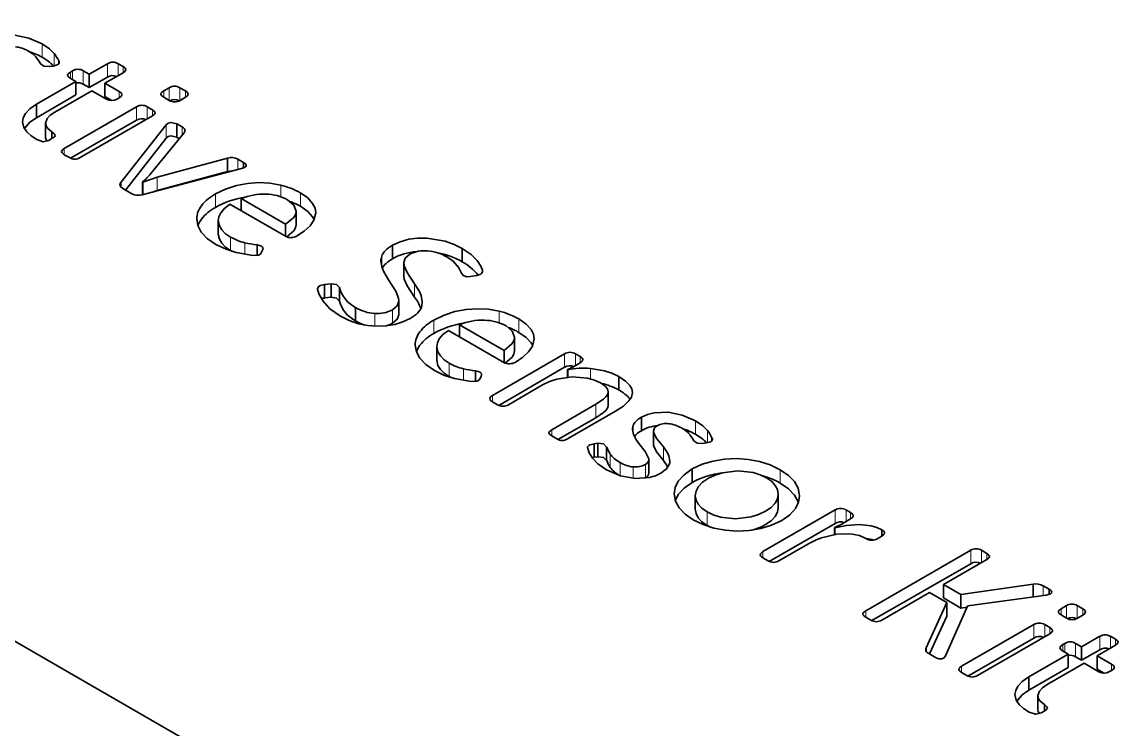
# Model space of a CAD drawing. Extents: x 413 to 941, y 150 to 687.
# Drawn here: x 755.18 to 775.18, y 642.52 to 655.44 of the extents above; entities that cross this region are included whole.
import ezdxf

# ---------------------------------------------------------------- set-up
doc = ezdxf.new("R2010")
doc.units = 0

msp = doc.modelspace()

# ---------------------------------------------------------------- linework, layer by layer
at = {"color": 7, "lineweight": 35}
msp.add_line((732.847, 656.946), (772.445, 634.084), dxfattribs=at)
at = {"color": 7, "lineweight": 13, "ltscale": 0.006123}
for p, q in [((755.548, 655.034), (755.548, 654.79)), ((756.74, 654.672), (756.74, 654.427)), ((756.299, 654.542), (756.299, 654.297)), ((757.269, 653.885), (757.269, 653.641)), ((757.811, 653.555), (757.811, 653.31)), ((757.646, 652.599), (757.646, 652.355)), ((760.26, 652.314), (760.26, 652.069)), ((758.988, 651.507), (758.988, 651.262)), ((762.146, 651.042), (762.146, 650.797)), ((762.345, 650.656), (762.345, 650.411)), ((762.056, 650.334), (762.056, 650.089)), ((761.939, 650.18), (761.939, 649.935)), ((764.247, 650.012), (764.247, 649.767)), ((762.975, 649.205), (762.975, 648.96)), ((765.651, 648.455), (765.651, 648.21)), ((766.704, 647.956), (766.704, 647.711)), ((765.914, 647.546), (765.914, 647.301)), ((766.097, 647.389), (766.097, 647.144)), ((767.68, 646.489), (767.68, 646.244)), ((770.018, 646.525), (770.018, 646.28)), ((772.491, 645.789), (772.491, 645.544)), ((773.643, 644.432), (773.643, 644.187)), ((774.406, 644.088), (774.406, 643.843)), ((774.846, 644.218), (774.846, 643.973))]:
    msp.add_line(p, q, dxfattribs=at)
at = {"color": 7, "lineweight": 13, "ltscale": 0.00565}
for p, q in [((755.768, 654.859), (755.768, 654.633)), ((767.688, 647.977), (767.688, 647.751))]:
    msp.add_line(p, q, dxfattribs=at)
at = {"color": 7, "lineweight": 35, "ltscale": 0.001816}
msp.add_line((755.752, 654.63), (755.68, 654.62), dxfattribs=at)
at = {"color": 7, "lineweight": 35, "ltscale": 0.001353}
for p, q in [((755.851, 654.725), (755.851, 654.671)), ((767.77, 647.844), (767.77, 647.789))]:
    msp.add_line(p, q, dxfattribs=at)
at = {"color": 7, "lineweight": 35, "ltscale": 0.009592}
for p, q in [((756.407, 654.48), (756.74, 654.672)), ((756.407, 654.235), (756.74, 654.427)), ((757.024, 654.508), (756.692, 654.316)), ((774.514, 644.026), (774.846, 644.218)), ((775.131, 644.054), (774.798, 643.862)), ((774.514, 643.781), (774.846, 643.973))]:
    msp.add_line(p, q, dxfattribs=at)
at = {"color": 7, "lineweight": 35, "ltscale": 0.002511}
msp.add_line((756.937, 654.672), (757.024, 654.622), dxfattribs=at)
at = {"color": 7, "lineweight": 13, "ltscale": 0.005359}
for p, q in [((756.937, 654.672), (756.937, 654.457)), ((775.044, 644.218), (775.044, 644.003))]:
    msp.add_line(p, q, dxfattribs=at)
at = {"color": 7, "lineweight": 35, "ltscale": 0.001126}
msp.add_line((756.063, 654.52), (756.102, 654.542), dxfattribs=at)
at = {"color": 7, "lineweight": 13, "ltscale": 0.002847}
for p, q in [((756.063, 654.52), (756.063, 654.406)), ((757.766, 654.176), (757.766, 654.062)), ((772.784, 645.733), (772.784, 645.619)), ((774.14, 644.722), (774.14, 644.608)), ((773.934, 644.378), (773.934, 644.265)), ((775.131, 644.168), (775.131, 644.054))]:
    msp.add_line(p, q, dxfattribs=at)
at = {"color": 7, "lineweight": 13, "ltscale": 0.003973}
for p, q in [((756.102, 654.542), (756.102, 654.383)), ((774.209, 644.088), (774.209, 643.929))]:
    msp.add_line(p, q, dxfattribs=at)
at = {"color": 7, "lineweight": 35, "ltscale": 0.003115}
for p, q in [((756.299, 654.542), (756.407, 654.48)), ((756.299, 654.297), (756.407, 654.235)), ((774.406, 644.088), (774.514, 644.026)), ((774.406, 643.843), (774.514, 643.781))]:
    msp.add_line(p, q, dxfattribs=at)
at = {"color": 7, "lineweight": 35, "ltscale": 0.006123}
for p, q in [((756.407, 654.48), (756.407, 654.235)), ((756.692, 654.316), (756.692, 654.071)), ((755.608, 653.589), (755.608, 653.344)), ((758.003, 653.576), (758.003, 653.331)), ((758.931, 652.947), (758.931, 652.702)), ((761.942, 651.357), (761.942, 651.112)), ((763.214, 651.3), (763.214, 651.055)), ((762.146, 651.044), (762.146, 650.8)), ((760.823, 650.652), (760.823, 650.407)), ((760.975, 650.584), (760.975, 650.339)), ((762.056, 650.337), (762.056, 650.092)), ((761.266, 650.22), (761.266, 649.975)), ((764.168, 649.673), (764.168, 649.428)), ((766.07, 648.96), (766.07, 648.715)), ((765.879, 648.683), (765.879, 648.438)), ((766.483, 648.217), (766.483, 647.972)), ((766.703, 647.972), (766.703, 647.727)), ((766.618, 647.442), (766.618, 647.197)), ((767.411, 647.273), (767.411, 647.028)), ((771.994, 645.163), (771.994, 644.918)), ((774.514, 644.026), (774.514, 643.781)), ((774.272, 643.893), (774.272, 643.648)), ((774.798, 643.862), (774.798, 643.617)), ((773.553, 643.478), (773.553, 643.233)), ((773.715, 643.135), (773.715, 642.89))]:
    msp.add_line(p, q, dxfattribs=at)
at = {"color": 7, "lineweight": 13, "ltscale": 0.002849}
for p, q in [((757.024, 654.622), (757.024, 654.508)), ((757.56, 653.832), (757.56, 653.718)), ((765.364, 649.326), (765.364, 649.212)), ((770.3, 646.476), (770.3, 646.362)), ((774.17, 644.066), (774.17, 643.952))]:
    msp.add_line(p, q, dxfattribs=at)
at = {"color": 7, "lineweight": 35, "ltscale": 0.020745}
for p, q in [((755.446, 653.932), (756.165, 654.347)), ((755.446, 653.687), (756.165, 654.102)), ((773.553, 643.478), (774.272, 643.893)), ((773.553, 643.233), (774.272, 643.648))]:
    msp.add_line(p, q, dxfattribs=at)
at = {"color": 7, "lineweight": 35, "ltscale": 0.003024}
for p, q in [((756.165, 654.347), (756.06, 654.407)), ((755.728, 653.427), (755.728, 653.306)), ((774.272, 643.893), (774.167, 643.953)), ((773.835, 642.973), (773.835, 642.852))]:
    msp.add_line(p, q, dxfattribs=at)
at = {"color": 7, "lineweight": 35, "ltscale": 0.006125}
for p, q in [((756.165, 654.347), (756.165, 654.102)), ((755.446, 653.932), (755.446, 653.687)), ((760.181, 651.974), (760.181, 651.729)), ((758.763, 651.806), (758.763, 651.561)), ((760.7, 650.64), (760.7, 650.395)), ((762.75, 649.504), (762.75, 649.259)), ((765.618, 647.735), (765.618, 647.49)), ((765.69, 647.742), (765.69, 647.497)), ((765.848, 647.674), (765.848, 647.429)), ((767.466, 646.784), (767.466, 646.539)), ((768.979, 646.815), (768.979, 646.57)), ((772.057, 644.833), (772.057, 644.588)), ((772.311, 644.98), (772.311, 644.735))]:
    msp.add_line(p, q, dxfattribs=at)
at = {"color": 7, "lineweight": 35, "ltscale": 0.007601}
msp.add_line((756.692, 654.316), (756.955, 654.164), dxfattribs=at)
at = {"color": 7, "lineweight": 35, "ltscale": 0.002855}
msp.add_line((757.766, 654.176), (757.865, 654.233), dxfattribs=at)
at = {"color": 7, "lineweight": 13, "ltscale": 0.005704}
for p, q in [((757.865, 654.233), (757.865, 654.005)), ((774.239, 644.779), (774.239, 644.551))]:
    msp.add_line(p, q, dxfattribs=at)
at = {"color": 7, "lineweight": 35, "ltscale": 0.00294}
for p, q in [((758.062, 654.233), (758.164, 654.174)), ((757.868, 654.003), (757.766, 654.062)), ((758.003, 653.576), (758.105, 653.517)), ((774.242, 644.55), (774.14, 644.608))]:
    msp.add_line(p, q, dxfattribs=at)
at = {"color": 7, "lineweight": 13, "ltscale": 0.005795}
msp.add_line((758.062, 654.233), (758.062, 654.001), dxfattribs=at)
at = {"color": 7, "lineweight": 35, "ltscale": 0.019445}
msp.add_line((756.455, 654.179), (755.782, 653.79), dxfattribs=at)
at = {"color": 7, "lineweight": 35, "ltscale": 0.007694}
msp.add_line((756.722, 654.025), (756.455, 654.179), dxfattribs=at)
at = {"color": 7, "lineweight": 35, "ltscale": 0.003628}
msp.add_line((756.692, 654.071), (756.817, 653.998), dxfattribs=at)
at = {"color": 7, "lineweight": 35, "ltscale": 0.001125}
for p, q in [((756.955, 654.05), (756.916, 654.027)), ((774.17, 644.066), (774.209, 644.088)), ((775.062, 643.596), (775.023, 643.573))]:
    msp.add_line(p, q, dxfattribs=at)
at = {"color": 7, "lineweight": 13, "ltscale": 0.002855}
for p, q in [((756.955, 654.164), (756.955, 654.049)), ((755.952, 653.125), (755.952, 653.011)), ((763.765, 648.614), (763.765, 648.5)), ((764.846, 647.99), (764.846, 647.876)), ((770.575, 644.683), (770.575, 644.568)), ((774.538, 644.721), (774.538, 644.606)), ((772.326, 643.672), (772.326, 643.557)), ((775.062, 643.71), (775.062, 643.595))]:
    msp.add_line(p, q, dxfattribs=at)
at = {"color": 7, "lineweight": 35, "ltscale": 0.002856}
for p, q in [((758.164, 654.06), (758.065, 654.003)), ((774.14, 644.722), (774.239, 644.779)), ((774.538, 644.607), (774.439, 644.549))]:
    msp.add_line(p, q, dxfattribs=at)
at = {"color": 7, "lineweight": 13, "ltscale": 0.002856}
for p, q in [((758.164, 654.174), (758.164, 654.06)), ((768.701, 645.765), (768.701, 645.65))]:
    msp.add_line(p, q, dxfattribs=at)
at = {"color": 7, "lineweight": 35, "ltscale": 0.038017}
for p, q in [((755.952, 653.125), (757.269, 653.885)), ((768.701, 645.765), (770.018, 646.525))]:
    msp.add_line(p, q, dxfattribs=at)
at = {"color": 7, "lineweight": 35, "ltscale": 0.002678}
for p, q in [((757.467, 653.885), (757.56, 653.832)), ((772.419, 643.504), (772.326, 643.557))]:
    msp.add_line(p, q, dxfattribs=at)
at = {"color": 7, "lineweight": 13, "ltscale": 0.005527}
for p, q in [((757.467, 653.885), (757.467, 653.664)), ((773.841, 644.432), (773.841, 644.211))]:
    msp.add_line(p, q, dxfattribs=at)
at = {"color": 7, "lineweight": 35, "ltscale": 0.034714}
for p, q in [((756.067, 652.946), (757.269, 653.641)), ((763.879, 648.435), (765.082, 649.13)), ((772.44, 643.493), (773.643, 644.187))]:
    msp.add_line(p, q, dxfattribs=at)
at = {"color": 7, "lineweight": 35, "ltscale": 0.038016}
for p, q in [((757.56, 653.718), (756.243, 652.957)), ((763.765, 648.614), (765.082, 649.375)), ((772.326, 643.672), (773.643, 644.432))]:
    msp.add_line(p, q, dxfattribs=at)
at = {"color": 7, "lineweight": 35, "ltscale": 0.033421}
msp.add_line((756.985, 652.504), (757.811, 653.555), dxfattribs=at)
at = {"color": 7, "lineweight": 13, "ltscale": 0.003679}
msp.add_line((758.105, 653.517), (758.105, 653.37), dxfattribs=at)
at = {"color": 7, "lineweight": 35, "ltscale": 0.001814}
for p, q in [((755.734, 653.31), (755.671, 653.273)), ((767.671, 647.748), (767.599, 647.738))]:
    msp.add_line(p, q, dxfattribs=at)
at = {"color": 7, "lineweight": 35, "ltscale": 0.030026}
msp.add_line((757.069, 652.366), (757.811, 653.31), dxfattribs=at)
at = {"color": 7, "lineweight": 35, "ltscale": 0.023873}
msp.add_line((758.134, 653.407), (757.533, 652.665), dxfattribs=at)
at = {"color": 7, "lineweight": 35, "ltscale": 0.001381}
msp.add_line((758.003, 653.331), (758.051, 653.303), dxfattribs=at)
at = {"color": 7, "lineweight": 35, "ltscale": 0.00268}
for p, q in [((756.045, 652.957), (755.952, 653.011)), ((763.858, 648.447), (763.765, 648.5)), ((764.938, 647.823), (764.846, 647.876)), ((768.794, 645.597), (768.701, 645.65)), ((773.841, 644.432), (773.934, 644.378))]:
    msp.add_line(p, q, dxfattribs=at)
at = {"color": 7, "lineweight": 35, "ltscale": 0.033262}
for p, q in [((757.646, 652.599), (758.931, 652.947)), ((757.646, 652.355), (758.931, 652.702))]:
    msp.add_line(p, q, dxfattribs=at)
at = {"color": 7, "lineweight": 35, "ltscale": 0.002932}
msp.add_line((759.122, 652.93), (759.224, 652.871), dxfattribs=at)
at = {"color": 7, "lineweight": 13, "ltscale": 0.004669}
msp.add_line((759.122, 652.93), (759.122, 652.743), dxfattribs=at)
at = {"color": 7, "lineweight": 35, "ltscale": 0.002495}
msp.add_line((759.224, 652.871), (759.224, 652.771), dxfattribs=at)
at = {"color": 7, "lineweight": 35, "ltscale": 0.046918}
msp.add_line((759.188, 652.76), (757.374, 652.28), dxfattribs=at)
at = {"color": 7, "lineweight": 35, "ltscale": 0.002109}
msp.add_line((756.985, 652.504), (756.985, 652.42), dxfattribs=at)
at = {"color": 7, "lineweight": 35, "ltscale": 0.000175635}
msp.add_line((757.38, 652.515), (757.386, 652.511), dxfattribs=at)
at = {"color": 7, "lineweight": 35, "ltscale": 0.00584}
msp.add_line((757.38, 652.515), (757.38, 652.281), dxfattribs=at)
at = {"color": 7, "lineweight": 35, "ltscale": 0.006872}
msp.add_line((757.386, 652.511), (757.646, 652.599), dxfattribs=at)
at = {"color": 7, "lineweight": 35, "ltscale": 0.005713}
msp.add_line((757.386, 652.511), (757.386, 652.283), dxfattribs=at)
at = {"color": 7, "lineweight": 13, "ltscale": 0.005299}
for p, q in [((759.902, 652.455), (759.902, 652.243)), ((763.889, 650.153), (763.889, 649.941))]:
    msp.add_line(p, q, dxfattribs=at)
at = {"color": 7, "lineweight": 35, "ltscale": 0.004838}
msp.add_line((757.186, 652.299), (757.018, 652.396), dxfattribs=at)
at = {"color": 7, "lineweight": 35, "ltscale": 0.002181}
msp.add_line((757.563, 652.329), (757.646, 652.355), dxfattribs=at)
at = {"color": 7, "lineweight": 13, "ltscale": 0.006125}
for p, q in [((758.709, 652.294), (758.709, 652.049)), ((762.696, 649.992), (762.696, 649.747)), ((765.082, 649.375), (765.082, 649.13)), ((767.468, 648.153), (767.468, 647.908)), ((766.883, 647.675), (766.883, 647.43)), ((766.555, 647.356), (766.555, 647.111)), ((769.015, 647.26), (769.015, 647.015))]:
    msp.add_line(p, q, dxfattribs=at)
at = {"color": 7, "lineweight": 35, "ltscale": 0.029212}
msp.add_line((759.988, 651.521), (758.976, 652.105), dxfattribs=at)
at = {"color": 7, "lineweight": 35, "ltscale": 0.005527}
for p, q in [((759.179, 652.209), (759.179, 651.988)), ((759.99, 651.74), (759.99, 651.519)), ((763.166, 649.907), (763.166, 649.686)), ((763.977, 649.439), (763.977, 649.218))]:
    msp.add_line(p, q, dxfattribs=at)
at = {"color": 7, "lineweight": 35, "ltscale": 0.023417}
for p, q in [((759.179, 652.209), (759.99, 651.74)), ((763.166, 649.907), (763.977, 649.439))]:
    msp.add_line(p, q, dxfattribs=at)
at = {"color": 7, "lineweight": 35, "ltscale": 0.000137363}
msp.add_line((760.181, 651.974), (760.181, 651.98), dxfattribs=at)
at = {"color": 7, "lineweight": 35, "ltscale": 0.000969864}
msp.add_line((758.988, 651.262), (759.022, 651.244), dxfattribs=at)
at = {"color": 7, "lineweight": 13, "ltscale": 0.005363}
for p, q in [((759.247, 651.404), (759.247, 651.19)), ((763.234, 649.103), (763.234, 648.888))]:
    msp.add_line(p, q, dxfattribs=at)
at = {"color": 7, "lineweight": 35, "ltscale": 0.004927}
for p, q in [((759.47, 651.367), (759.47, 651.17)), ((763.457, 649.065), (763.457, 648.868))]:
    msp.add_line(p, q, dxfattribs=at)
at = {"color": 7, "lineweight": 35, "ltscale": 0.001127}
msp.add_line((759.571, 651.27), (759.553, 651.229), dxfattribs=at)
at = {"color": 7, "lineweight": 13, "ltscale": 0.004721}
msp.add_line((761.744, 651.156), (761.744, 650.968), dxfattribs=at)
at = {"color": 7, "lineweight": 35, "ltscale": 0.000492937}
msp.add_line((763.582, 650.901), (763.585, 650.881), dxfattribs=at)
at = {"color": 7, "lineweight": 35, "ltscale": 0.000924683}
msp.add_line((763.582, 650.901), (763.582, 650.864), dxfattribs=at)
at = {"color": 7, "lineweight": 35, "ltscale": 0.003079}
for p, q in [((760.7, 650.64), (760.823, 650.652)), ((760.7, 650.395), (760.823, 650.407))]:
    msp.add_line(p, q, dxfattribs=at)
at = {"color": 7, "lineweight": 35, "ltscale": 0.002956}
msp.add_line((763.478, 650.806), (763.361, 650.787), dxfattribs=at)
at = {"color": 7, "lineweight": 35, "ltscale": 0.000152657}
msp.add_line((760.574, 650.553), (760.574, 650.559), dxfattribs=at)
at = {"color": 7, "lineweight": 13, "ltscale": 0.005797}
msp.add_line((761.619, 650.111), (761.619, 649.879), dxfattribs=at)
at = {"color": 7, "lineweight": 35, "ltscale": 0.029211}
msp.add_line((763.974, 649.219), (762.963, 649.803), dxfattribs=at)
at = {"color": 7, "lineweight": 35, "ltscale": 0.000137338}
msp.add_line((764.168, 649.673), (764.168, 649.678), dxfattribs=at)
at = {"color": 7, "lineweight": 35, "ltscale": 0.002419}
for p, q in [((765.28, 649.375), (765.364, 649.326)), ((770.216, 646.525), (770.3, 646.476)), ((770.868, 646.048), (770.784, 645.999))]:
    msp.add_line(p, q, dxfattribs=at)
at = {"color": 7, "lineweight": 13, "ltscale": 0.005267}
for p, q in [((765.28, 649.375), (765.28, 649.164)), ((770.216, 646.525), (770.216, 646.314))]:
    msp.add_line(p, q, dxfattribs=at)
at = {"color": 7, "lineweight": 35, "ltscale": 0.000829677}
msp.add_line((765.163, 649.103), (765.133, 649.09), dxfattribs=at)
at = {"color": 7, "lineweight": 35, "ltscale": 0.000175078}
for p, q in [((765.133, 649.09), (765.139, 649.086)), ((772.44, 644.774), (772.434, 644.771))]:
    msp.add_line(p, q, dxfattribs=at)
at = {"color": 7, "lineweight": 35, "ltscale": 0.003502}
msp.add_line((765.133, 649.09), (765.133, 648.95), dxfattribs=at)
at = {"color": 7, "lineweight": 35, "ltscale": 0.003398}
msp.add_line((765.139, 649.086), (765.139, 648.95), dxfattribs=at)
at = {"color": 7, "lineweight": 35, "ltscale": 0.003888}
msp.add_line((765.363, 649.212), (765.229, 649.135), dxfattribs=at)
at = {"color": 7, "lineweight": 13, "ltscale": 0.004791}
msp.add_line((765.552, 649.11), (765.552, 648.919), dxfattribs=at)
at = {"color": 7, "lineweight": 35, "ltscale": 0.000971199}
msp.add_line((762.975, 648.96), (763.009, 648.942), dxfattribs=at)
at = {"color": 7, "lineweight": 35, "ltscale": 0.001128}
msp.add_line((763.558, 648.969), (763.54, 648.927), dxfattribs=at)
at = {"color": 7, "lineweight": 35, "ltscale": 0.018059}
msp.add_line((764.681, 648.808), (764.055, 648.447), dxfattribs=at)
at = {"color": 7, "lineweight": 35, "ltscale": 0.023242}
msp.add_line((764.846, 647.99), (765.651, 648.455), dxfattribs=at)
at = {"color": 7, "lineweight": 35, "ltscale": 0.02514}
msp.add_line((766.007, 648.326), (765.136, 647.823), dxfattribs=at)
at = {"color": 7, "lineweight": 35, "ltscale": 0.01994}
msp.add_line((764.96, 647.812), (765.651, 648.21), dxfattribs=at)
at = {"color": 7, "lineweight": 13, "ltscale": 0.003337}
msp.add_line((766.332, 648.062), (766.332, 647.929), dxfattribs=at)
at = {"color": 7, "lineweight": 35, "ltscale": 0.000392198}
for p, q in [((766.703, 647.972), (766.704, 647.956)), ((766.703, 647.727), (766.704, 647.711))]:
    msp.add_line(p, q, dxfattribs=at)
at = {"color": 7, "lineweight": 35, "ltscale": 0.001806}
for p, q in [((765.618, 647.735), (765.69, 647.742)), ((765.618, 647.49), (765.69, 647.497))]:
    msp.add_line(p, q, dxfattribs=at)
at = {"color": 7, "lineweight": 35, "ltscale": 0.000909502}
msp.add_line((765.582, 647.483), (765.618, 647.49), dxfattribs=at)
at = {"color": 7, "lineweight": 35, "ltscale": 0.000439125}
msp.add_line((766.618, 647.442), (766.616, 647.459), dxfattribs=at)
at = {"color": 7, "lineweight": 13, "ltscale": 0.005234}
msp.add_line((766.335, 647.312), (766.335, 647.103), dxfattribs=at)
at = {"color": 7, "lineweight": 35, "ltscale": 0.000267068}
msp.add_line((766.545, 647.106), (766.555, 647.111), dxfattribs=at)
at = {"color": 7, "lineweight": 35, "ltscale": 0.001742}
msp.add_line((767.68, 646.244), (767.742, 646.212), dxfattribs=at)
at = {"color": 7, "lineweight": 35, "ltscale": 0.034716}
msp.add_line((768.816, 645.586), (770.018, 646.28), dxfattribs=at)
at = {"color": 7, "lineweight": 35, "ltscale": 0.005007}
msp.add_line((770.299, 646.362), (770.126, 646.262), dxfattribs=at)
at = {"color": 7, "lineweight": 35, "ltscale": 0.000176396}
msp.add_line((770.003, 646.202), (770.009, 646.198), dxfattribs=at)
at = {"color": 7, "lineweight": 35, "ltscale": 0.003178}
msp.add_line((770.003, 646.202), (770.003, 646.075), dxfattribs=at)
at = {"color": 7, "lineweight": 35, "ltscale": 0.003064}
msp.add_line((770.009, 646.198), (770.009, 646.076), dxfattribs=at)
at = {"color": 7, "lineweight": 35, "ltscale": 0.002766}
msp.add_line((770.871, 646.16), (770.871, 646.049), dxfattribs=at)
at = {"color": 7, "lineweight": 35, "ltscale": 0.015204}
msp.add_line((769.518, 645.901), (768.992, 645.597), dxfattribs=at)
at = {"color": 7, "lineweight": 35, "ltscale": 0.055302}
msp.add_line((770.575, 644.683), (772.491, 645.789), dxfattribs=at)
at = {"color": 7, "lineweight": 35, "ltscale": 0.002771}
msp.add_line((772.688, 645.789), (772.784, 645.733), dxfattribs=at)
at = {"color": 7, "lineweight": 13, "ltscale": 0.005618}
msp.add_line((772.688, 645.789), (772.688, 645.564), dxfattribs=at)
at = {"color": 7, "lineweight": 35, "ltscale": 0.052011}
msp.add_line((770.689, 644.504), (772.491, 645.544), dxfattribs=at)
at = {"color": 7, "lineweight": 35, "ltscale": 0.022814}
msp.add_line((772.784, 645.619), (771.994, 645.163), dxfattribs=at)
at = {"color": 7, "lineweight": 35, "ltscale": 0.009163}
msp.add_line((771.994, 645.163), (772.311, 644.98), dxfattribs=at)
at = {"color": 7, "lineweight": 35, "ltscale": 0.033265}
msp.add_line((772.311, 644.98), (773.628, 645.17), dxfattribs=at)
at = {"color": 7, "lineweight": 35, "ltscale": 0.005876}
msp.add_line((773.628, 645.17), (773.628, 644.935), dxfattribs=at)
at = {"color": 7, "lineweight": 35, "ltscale": 0.0032}
msp.add_line((773.811, 645.141), (773.921, 645.077), dxfattribs=at)
at = {"color": 7, "lineweight": 13, "ltscale": 0.004526}
msp.add_line((773.811, 645.141), (773.811, 644.96), dxfattribs=at)
at = {"color": 7, "lineweight": 35, "ltscale": 0.002432}
msp.add_line((773.921, 645.077), (773.921, 644.979), dxfattribs=at)
at = {"color": 7, "lineweight": 35, "ltscale": 0.025141}
msp.add_line((771.739, 645.016), (770.868, 644.513), dxfattribs=at)
at = {"color": 7, "lineweight": 35, "ltscale": 0.022621}
msp.add_line((771.68, 644.01), (772.057, 644.833), dxfattribs=at)
at = {"color": 7, "lineweight": 35, "ltscale": 0.009162}
msp.add_line((772.057, 644.833), (771.739, 645.016), dxfattribs=at)
at = {"color": 7, "lineweight": 35, "ltscale": 0.009164}
msp.add_line((771.994, 644.918), (772.311, 644.735), dxfattribs=at)
at = {"color": 7, "lineweight": 35, "ltscale": 0.0361}
msp.add_line((773.871, 644.968), (772.44, 644.774), dxfattribs=at)
at = {"color": 7, "lineweight": 35, "ltscale": 0.02484}
msp.add_line((772.434, 644.771), (772.032, 643.862), dxfattribs=at)
at = {"color": 7, "lineweight": 35, "ltscale": 0.00288}
msp.add_line((772.311, 644.735), (772.425, 644.751), dxfattribs=at)
at = {"color": 7, "lineweight": 35, "ltscale": 0.002939}
msp.add_line((774.436, 644.779), (774.538, 644.721), dxfattribs=at)
at = {"color": 7, "lineweight": 13, "ltscale": 0.005794}
msp.add_line((774.436, 644.779), (774.436, 644.548), dxfattribs=at)
at = {"color": 7, "lineweight": 35, "ltscale": 0.00277}
msp.add_line((770.671, 644.513), (770.575, 644.569), dxfattribs=at)
at = {"color": 7, "lineweight": 35, "ltscale": 0.019024}
msp.add_line((771.739, 643.896), (772.057, 644.588), dxfattribs=at)
at = {"color": 7, "lineweight": 35, "ltscale": 0.038018}
msp.add_line((773.933, 644.264), (772.616, 643.504), dxfattribs=at)
at = {"color": 7, "lineweight": 35, "ltscale": 0.00251}
msp.add_line((775.044, 644.218), (775.131, 644.168), dxfattribs=at)
at = {"color": 7, "lineweight": 35, "ltscale": 0.001601}
msp.add_line((771.68, 644.01), (771.68, 643.946), dxfattribs=at)
at = {"color": 7, "lineweight": 35, "ltscale": 0.003545}
msp.add_line((771.85, 643.832), (771.727, 643.903), dxfattribs=at)
at = {"color": 7, "lineweight": 35, "ltscale": 0.007603}
msp.add_line((774.798, 643.862), (775.062, 643.71), dxfattribs=at)
at = {"color": 7, "lineweight": 35, "ltscale": 0.019444}
msp.add_line((774.562, 643.725), (773.888, 643.336), dxfattribs=at)
at = {"color": 7, "lineweight": 35, "ltscale": 0.007693}
msp.add_line((774.829, 643.571), (774.562, 643.725), dxfattribs=at)
at = {"color": 7, "lineweight": 35, "ltscale": 0.003629}
msp.add_line((774.798, 643.617), (774.924, 643.544), dxfattribs=at)
at = {"color": 7, "lineweight": 35, "ltscale": 0.001815}
msp.add_line((773.841, 642.856), (773.778, 642.82), dxfattribs=at)
at = {"color": 7, "lineweight": 35}
for points in [[(754.563, 655.099), (754.676, 655.151), (754.797, 655.183), (755.051, 655.194), (755.308, 655.14), (755.548, 655.034)], [(755.548, 655.034), (755.683, 654.945), (755.768, 654.859)], [(755.68, 654.62), (755.581, 654.625), (755.515, 654.677)], [(755.86, 654.696), (755.856, 654.679), (755.845, 654.665), (755.823, 654.65), (755.752, 654.63)], [(756.013, 654.462), (756.019, 654.481), (756.028, 654.494), (756.063, 654.52)], [(756.06, 654.407), (756.028, 654.432), (756.018, 654.444), (756.013, 654.462)], [(757.024, 654.622), (757.058, 654.596), (757.068, 654.584), (757.073, 654.565)], [(757.073, 654.565), (757.068, 654.546), (757.058, 654.533), (757.024, 654.508)], [(756.955, 654.164), (756.989, 654.138), (756.999, 654.126), (757.004, 654.107)], [(757.004, 654.107), (756.999, 654.088), (756.989, 654.075), (756.955, 654.05)], [(757.717, 654.119), (757.722, 654.138), (757.732, 654.15), (757.766, 654.176)], [(757.766, 654.062), (757.732, 654.087), (757.722, 654.1), (757.717, 654.119)], [(758.164, 654.174), (758.198, 654.149), (758.208, 654.136), (758.214, 654.117)], [(758.214, 654.117), (758.208, 654.098), (758.198, 654.085), (758.164, 654.06)], [(755.192, 653.611), (755.205, 653.686), (755.245, 653.762), (755.324, 653.848), (755.446, 653.932)], [(757.56, 653.832), (757.594, 653.807), (757.604, 653.794), (757.609, 653.775)], [(755.227, 653.489), (755.324, 653.603), (755.446, 653.687)], [(755.782, 653.79), (755.692, 653.73), (755.638, 653.673), (755.608, 653.589)], [(757.609, 653.775), (757.604, 653.756), (757.594, 653.743), (757.56, 653.718)], [(755.452, 653.286), (755.35, 653.354), (755.27, 653.429), (755.217, 653.508), (755.192, 653.611)], [(755.608, 653.589), (755.625, 653.528), (755.653, 653.49), (755.728, 653.427)], [(755.728, 653.427), (755.776, 653.383), (755.783, 653.363)], [(757.811, 653.555), (757.849, 653.587), (757.897, 653.601), (758.003, 653.576)], [(755.671, 653.273), (755.567, 653.248), (755.452, 653.286)], [(755.783, 653.363), (755.778, 653.346), (755.768, 653.334), (755.734, 653.31)], [(757.811, 653.31), (757.849, 653.342), (757.897, 653.356), (758.003, 653.331)], [(755.903, 653.068), (755.908, 653.087), (755.918, 653.1), (755.952, 653.125)], [(755.952, 653.011), (755.918, 653.036), (755.908, 653.049), (755.903, 653.068)], [(759.224, 652.871), (759.256, 652.847), (759.265, 652.835), (759.27, 652.817)], [(759.27, 652.817), (759.269, 652.809), (759.256, 652.79), (759.24, 652.778), (759.188, 652.76)], [(757.018, 652.396), (756.982, 652.423), (756.971, 652.438), (756.966, 652.461)], [(758.709, 652.294), (758.896, 652.384), (759.094, 652.448), (759.298, 652.487), (759.503, 652.501), (759.704, 652.49), (759.902, 652.455)], [(760.26, 652.314), (760.394, 652.221), (760.484, 652.122), (760.528, 652.037), (760.542, 651.951)], [(758.976, 652.105), (758.875, 652.029), (758.808, 651.95), (758.774, 651.878), (758.763, 651.806)], [(760.181, 651.98), (760.14, 652.092), (760.026, 652.186)], [(760.26, 652.069), (760.394, 651.976), (760.484, 651.877), (760.514, 651.827)], [(758.718, 651.372), (758.562, 651.48), (758.453, 651.596), (758.389, 651.716), (758.368, 651.838)], [(759.99, 651.74), (760.133, 651.857), (760.169, 651.916), (760.181, 651.974)], [(760.542, 651.951), (760.508, 651.815), (760.438, 651.714), (760.332, 651.615), (760.191, 651.521)], [(758.763, 651.806), (758.782, 651.711), (758.827, 651.638), (758.897, 651.569), (758.988, 651.507)], [(760.012, 651.509), (760.139, 651.619), (760.17, 651.674), (760.181, 651.729)], [(758.763, 651.561), (758.782, 651.466), (758.827, 651.393), (758.897, 651.324), (758.988, 651.262)], [(761.942, 651.357), (762.083, 651.423), (762.237, 651.467), (762.399, 651.488), (762.566, 651.489), (762.903, 651.431), (763.065, 651.374), (763.214, 651.3)], [(759.392, 651.17), (759.088, 651.225), (758.904, 651.284), (758.718, 651.372)], [(759.553, 651.229), (759.532, 651.198), (759.497, 651.177), (759.392, 651.17)], [(763.214, 651.3), (763.374, 651.188), (763.487, 651.077), (763.554, 650.978), (763.582, 650.901)], [(761.869, 650.727), (761.782, 650.871), (761.752, 650.943), (761.73, 651.066)], [(762.256, 651.193), (762.172, 651.122), (762.146, 651.042)], [(762.146, 651.042), (762.154, 650.984), (762.207, 650.86), (762.345, 650.656)], [(763.121, 650.985), (763.047, 651.066), (762.933, 651.144)], [(763.361, 650.787), (763.296, 650.782), (763.228, 650.808), (763.199, 650.849)], [(763.585, 650.881), (763.573, 650.848), (763.552, 650.831), (763.478, 650.806)], [(760.574, 650.559), (760.583, 650.595), (760.62, 650.623), (760.7, 650.64)], [(760.823, 650.652), (760.922, 650.639), (760.975, 650.584)], [(762.056, 650.334), (762.05, 650.393), (762, 650.52), (761.869, 650.727)], [(762.146, 650.797), (762.154, 650.74), (762.207, 650.615), (762.345, 650.411)], [(762.345, 650.656), (762.433, 650.513), (762.463, 650.441), (762.483, 650.323)], [(760.99, 650.061), (760.799, 650.197), (760.674, 650.335), (760.604, 650.458), (760.574, 650.553)], [(760.823, 650.407), (760.922, 650.394), (760.975, 650.339)], [(761.939, 650.18), (762.027, 650.252), (762.056, 650.334)], [(762.262, 650.021), (762.129, 649.957), (761.982, 649.911), (761.825, 649.885), (761.661, 649.878), (761.492, 649.891), (761.321, 649.925), (761.152, 649.981), (760.99, 650.061)], [(761.939, 649.935), (762.027, 650.007), (762.056, 650.089)], [(762.696, 649.992), (762.883, 650.082), (763.081, 650.146), (763.285, 650.185), (763.49, 650.199), (763.691, 650.189), (763.889, 650.153)], [(764.168, 649.678), (764.127, 649.79), (764.013, 649.885)], [(764.247, 650.012), (764.381, 649.919), (764.471, 649.82), (764.515, 649.735), (764.529, 649.649)], [(762.963, 649.803), (762.862, 649.727), (762.795, 649.648), (762.761, 649.576), (762.75, 649.504)], [(763.977, 649.439), (764.12, 649.555), (764.156, 649.614), (764.168, 649.673)], [(764.529, 649.649), (764.495, 649.513), (764.425, 649.412), (764.319, 649.313), (764.178, 649.219)], [(764.247, 649.767), (764.381, 649.674), (764.471, 649.576), (764.5, 649.526)], [(762.705, 649.071), (762.549, 649.178), (762.44, 649.294), (762.376, 649.415), (762.355, 649.536)], [(762.75, 649.504), (762.769, 649.409), (762.814, 649.336), (762.884, 649.267), (762.975, 649.205)], [(763.999, 649.207), (764.125, 649.317), (764.157, 649.372), (764.168, 649.428)], [(762.75, 649.259), (762.769, 649.165), (762.814, 649.091), (762.884, 649.023), (762.975, 648.96)], [(765.413, 649.269), (765.407, 649.25), (765.398, 649.238), (765.363, 649.212)], [(765.364, 649.326), (765.398, 649.301), (765.407, 649.288), (765.413, 649.269)], [(763.379, 648.868), (763.075, 648.923), (762.891, 648.982), (762.705, 649.071)], [(765.552, 649.11), (765.811, 649.066), (765.942, 649.023), (766.07, 648.96)], [(763.54, 648.927), (763.519, 648.896), (763.484, 648.875), (763.379, 648.868)], [(765.747, 648.839), (765.629, 648.894), (765.499, 648.931), (765.221, 648.956), (764.938, 648.913), (764.804, 648.868), (764.681, 648.808)], [(765.879, 648.683), (765.863, 648.737), (765.821, 648.788), (765.747, 648.839)], [(766.07, 648.96), (766.191, 648.878), (766.272, 648.797), (766.308, 648.734), (766.32, 648.67)], [(765.651, 648.455), (765.79, 648.548), (765.839, 648.594), (765.869, 648.64), (765.879, 648.683)], [(766.32, 648.67), (766.299, 648.584), (766.255, 648.518), (766.154, 648.423), (766.007, 648.326)], [(763.716, 648.557), (763.721, 648.576), (763.731, 648.589), (763.765, 648.614)], [(763.765, 648.5), (763.731, 648.526), (763.721, 648.538), (763.716, 648.557)], [(765.651, 648.21), (765.79, 648.303), (765.839, 648.349), (765.869, 648.395), (765.879, 648.438)], [(766.483, 648.217), (766.595, 648.269), (766.716, 648.301), (766.971, 648.312), (767.228, 648.258), (767.468, 648.153)], [(766.767, 648.06), (766.723, 648.024), (766.703, 647.972)], [(767.468, 648.153), (767.602, 648.063), (767.688, 647.977)], [(764.796, 647.933), (764.802, 647.952), (764.811, 647.965), (764.846, 647.99)], [(764.846, 647.876), (764.811, 647.902), (764.802, 647.914), (764.796, 647.933)], [(766.438, 647.74), (766.38, 647.819), (766.341, 647.9), (766.322, 647.997)], [(766.704, 647.956), (766.717, 647.914), (766.767, 647.825), (766.883, 647.675)], [(765.499, 647.665), (765.502, 647.68), (765.522, 647.704), (765.547, 647.717), (765.618, 647.735)], [(765.848, 647.256), (765.69, 647.367), (765.589, 647.473), (765.531, 647.569), (765.504, 647.645)], [(765.69, 647.742), (765.793, 647.73), (765.848, 647.674)], [(766.616, 647.459), (766.553, 647.59), (766.438, 647.74)], [(766.704, 647.711), (766.717, 647.669), (766.767, 647.58), (766.883, 647.43)], [(766.883, 647.675), (766.956, 647.569), (766.981, 647.516), (767.001, 647.418)], [(767.599, 647.738), (767.5, 647.743), (767.435, 647.795)], [(767.779, 647.815), (767.775, 647.798), (767.764, 647.783), (767.742, 647.768), (767.671, 647.748)], [(765.69, 647.497), (765.793, 647.485), (765.848, 647.429)], [(767.411, 647.273), (767.591, 647.359), (767.791, 647.418), (768.001, 647.453), (768.216, 647.463), (768.43, 647.449), (768.638, 647.41), (768.835, 647.346), (769.015, 647.26)], [(766.839, 647.199), (766.737, 647.151), (766.622, 647.119), (766.369, 647.1), (766.104, 647.146), (765.848, 647.256)], [(766.992, 647.354), (766.942, 647.275), (766.839, 647.199)], [(767.078, 646.817), (767.098, 646.936), (767.156, 647.052), (767.26, 647.168), (767.411, 647.273)], [(768.764, 647.114), (768.649, 647.169), (768.521, 647.208), (768.244, 647.238), (767.962, 647.204), (767.827, 647.163), (767.704, 647.104)], [(769.015, 647.26), (769.166, 647.156), (769.276, 647.042), (769.344, 646.921), (769.37, 646.784)], [(767.099, 646.694), (767.156, 646.807), (767.26, 646.923), (767.411, 647.028)], [(767.704, 647.104), (767.6, 647.031), (767.526, 646.953), (767.482, 646.871), (767.466, 646.784)], [(768.979, 646.815), (768.966, 646.896), (768.925, 646.974), (768.858, 647.048), (768.764, 647.114)], [(769.015, 647.015), (769.166, 646.911), (769.276, 646.797), (769.35, 646.661)], [(767.429, 646.343), (767.279, 646.448), (767.17, 646.562), (767.103, 646.683), (767.078, 646.817)], [(767.466, 646.784), (767.479, 646.705), (767.519, 646.629), (767.586, 646.555), (767.68, 646.489)], [(768.745, 646.502), (768.848, 646.573), (768.921, 646.65), (768.964, 646.731), (768.979, 646.815)], [(769.37, 646.784), (769.351, 646.666), (769.294, 646.551), (769.19, 646.436), (769.042, 646.331)], [(767.466, 646.539), (767.479, 646.46), (767.519, 646.384), (767.586, 646.31), (767.68, 646.244)], [(767.68, 646.489), (767.795, 646.434), (767.923, 646.395), (768.201, 646.364), (768.485, 646.399), (768.621, 646.442), (768.745, 646.502)], [(768.745, 646.257), (768.848, 646.328), (768.921, 646.405), (768.964, 646.486), (768.979, 646.57)], [(770.3, 646.476), (770.334, 646.451), (770.344, 646.438), (770.349, 646.419)], [(769.042, 646.331), (768.859, 646.245), (768.659, 646.184), (768.448, 646.15), (768.232, 646.14), (768.017, 646.155), (767.807, 646.194), (767.609, 646.257), (767.429, 646.343)], [(770.126, 646.262), (770.039, 646.219), (770.003, 646.202)], [(770.009, 646.198), (770.223, 646.244), (770.454, 646.258), (770.677, 646.233), (770.779, 646.203), (770.871, 646.16)], [(770.349, 646.419), (770.344, 646.4), (770.334, 646.388), (770.299, 646.362)], [(770.578, 646.005), (770.46, 646.056), (770.329, 646.084), (770.191, 646.092), (770.049, 646.081), (769.768, 646.014)], [(770.919, 646.105), (770.913, 646.086), (770.903, 646.073), (770.868, 646.048)], [(770.871, 646.16), (770.904, 646.136), (770.913, 646.124), (770.919, 646.105)], [(768.652, 645.707), (768.657, 645.726), (768.667, 645.739), (768.701, 645.765)], [(768.701, 645.65), (768.667, 645.676), (768.657, 645.688), (768.652, 645.707)], [(772.784, 645.733), (772.818, 645.708), (772.828, 645.695), (772.833, 645.676)], [(772.833, 645.676), (772.828, 645.657), (772.818, 645.645), (772.784, 645.619)], [(773.921, 645.077), (773.955, 645.052), (773.964, 645.04), (773.969, 645.023)], [(773.969, 645.023), (773.966, 645.011), (773.949, 644.993), (773.871, 644.968)], [(770.525, 644.626), (770.531, 644.645), (770.541, 644.657), (770.575, 644.683)], [(770.575, 644.569), (770.541, 644.594), (770.531, 644.607), (770.525, 644.626)], [(774.091, 644.665), (774.096, 644.684), (774.106, 644.697), (774.14, 644.722)], [(774.14, 644.608), (774.106, 644.634), (774.096, 644.646), (774.091, 644.665)], [(774.538, 644.721), (774.572, 644.695), (774.582, 644.683), (774.588, 644.664)], [(774.588, 644.664), (774.582, 644.645), (774.572, 644.632), (774.538, 644.607)], [(773.983, 644.321), (773.977, 644.302), (773.968, 644.29), (773.933, 644.264)], [(773.934, 644.378), (773.968, 644.353), (773.977, 644.34), (773.983, 644.321)], [(774.12, 644.008), (774.125, 644.027), (774.135, 644.04), (774.17, 644.066)], [(775.131, 644.168), (775.165, 644.142), (775.175, 644.13), (775.18, 644.111)], [(775.18, 644.111), (775.175, 644.092), (775.165, 644.079), (775.131, 644.054)], [(772.032, 643.862), (772.006, 643.823), (771.962, 643.805), (771.908, 643.808), (771.85, 643.832)], [(774.167, 643.953), (774.134, 643.978), (774.125, 643.99), (774.12, 644.008)], [(772.276, 643.615), (772.282, 643.634), (772.292, 643.646), (772.326, 643.672)], [(775.062, 643.71), (775.096, 643.684), (775.106, 643.672), (775.111, 643.653)], [(775.111, 643.653), (775.106, 643.634), (775.096, 643.621), (775.062, 643.596)], [(772.326, 643.557), (772.292, 643.583), (772.282, 643.596), (772.276, 643.615)], [(773.299, 643.157), (773.312, 643.232), (773.351, 643.308), (773.431, 643.394), (773.553, 643.478)], [(773.334, 643.035), (773.431, 643.149), (773.553, 643.233)], [(773.888, 643.336), (773.799, 643.276), (773.745, 643.219), (773.715, 643.135)], [(773.559, 642.832), (773.456, 642.901), (773.376, 642.975), (773.323, 643.054), (773.299, 643.157)], [(773.715, 643.135), (773.731, 643.074), (773.76, 643.036), (773.835, 642.973)], [(773.778, 642.82), (773.674, 642.794), (773.559, 642.832)], [(773.835, 642.973), (773.883, 642.929), (773.89, 642.909)], [(773.89, 642.909), (773.885, 642.892), (773.875, 642.88), (773.841, 642.856)]]:
    msp.add_lwpolyline(points, dxfattribs=at)
for centre, radius, start, end in [((754.993, 654.389), 0.597, 59.7437, 83.0609), ((755.055, 654.444), 0.518, 40.6103, 62.5972), ((754.937, 653.723), 1.229, 60.1834, 72.1956), ((755.179, 654.401), 0.746, 25.7843, 37.8765), ((754.93, 654.371), 0.66, 27.6178, 38.4257), ((755.183, 654.091), 0.788, 43.299, 62.3655), ((755.802, 654.694), 0.0577, 2.3747, 32.965), ((756.839, 654.516), 0.184, 57.6269, 122.4698), ((756.201, 654.387), 0.184, 57.5991, 122.4009), ((756.838, 654.273), 0.182, 67.5417, 122.6613), ((756.2, 654.14), 0.186, 57.752, 100.9178), ((757.964, 654.077), 0.184, 57.5991, 122.4009), ((756.817, 654.179), 0.181, 238.1976, 302.9826), ((757.368, 653.73), 0.184, 57.5579, 122.4421), ((757.967, 654.158), 0.184, 237.5302, 302.3731), ((757.964, 653.836), 0.18, 61.6576, 117.215), ((757.368, 653.487), 0.182, 65.1562, 122.6528), ((758.083, 653.459), 0.0731, 314.6163, 355.5963), ((755.745, 653.348), 0.137, 181.7392, 220.1133), ((756.144, 653.113), 0.184, 237.6269, 302.4698), ((759.009, 652.722), 0.237, 61.2232, 109.1001), ((756.768, 653.293), 0.99, 308.1851, 320.6148), ((759.014, 652.424), 0.29, 89.979, 106.7039), ((757.035, 652.456), 0.07, 136.0156, 176.0139), ((759.593, 651.145), 1.346, 60.3277, 76.7437), ((757.301, 652.504), 0.235, 240.7268, 288.1755), ((759.1, 651.568), 0.824, 118.2619, 141.569), ((759.477, 650.693), 1.559, 98.379, 119.5297), ((759.597, 651.215), 1.077, 88.1645, 112.7918), ((759.621, 651.449), 0.842, 61.1736, 89.2742), ((758.769, 651.829), 0.401, 141.4329, 178.6463), ((759.1, 651.323), 0.824, 118.2619, 141.569), ((759.62, 650.956), 1.284, 60.0934, 69.5461), ((758.823, 651.555), 0.462, 142.807, 159.7046), ((759.456, 652.307), 0.926, 239.6509, 256.9509), ((760.083, 651.693), 0.197, 240.8582, 272.2091), ((760.094, 651.7), 0.203, 269.043, 298.5089), ((759.628, 652.981), 1.622, 256.4237, 264.4136), ((759.515, 651.3), 0.0636, 331.8848, 358.081), ((762.446, 650.209), 1.034, 93.8201, 119.1585), ((762.515, 650.718), 0.541, 82.9073, 118.5191), ((762.509, 650.417), 0.842, 59.7403, 85.0367), ((762.019, 651.067), 0.289, 161.892, 180.1582), ((762.499, 649.792), 1.452, 60.4597, 79.6062), ((762.723, 650.177), 1.006, 39.1251, 60.7645), ((762.363, 650.461), 0.922, 24.9065, 34.6822), ((761.539, 650.738), 0.585, 195.2832, 242.2086), ((760.722, 650.062), 0.333, 93.8188, 104.061), ((761.539, 650.493), 0.585, 195.2832, 242.2086), ((761.69, 649.907), 0.826, 21.2084, 37.6015), ((762.179, 650.322), 0.304, 341.5404, 0.1354), ((761.669, 650.899), 0.789, 239.2573, 266.3285), ((761.667, 650.672), 0.562, 265.0552, 298.931), ((763.58, 648.843), 1.346, 60.3277, 76.7437), ((761.692, 650.706), 0.846, 239.7769, 252.215), ((761.685, 650.377), 0.51, 284.4582, 299.9356), ((763.087, 649.266), 0.824, 118.2619, 141.569), ((763.464, 648.391), 1.559, 98.379, 119.5297), ((763.584, 648.914), 1.077, 88.1645, 112.7918), ((763.607, 649.147), 0.842, 61.1736, 89.2742), ((763.607, 648.654), 1.284, 60.0934, 69.5461), ((762.756, 649.527), 0.401, 141.4329, 178.6463), ((763.087, 649.021), 0.824, 118.2619, 141.569), ((762.81, 649.253), 0.462, 142.807, 159.7046), ((765.181, 649.219), 0.184, 57.5579, 122.4421), ((763.443, 650.005), 0.926, 239.6509, 256.9509), ((763.615, 650.68), 1.622, 256.4237, 264.4136), ((764.07, 649.391), 0.197, 240.8582, 272.2091), ((764.081, 649.398), 0.203, 269.043, 298.5089), ((765.181, 648.976), 0.182, 68.7082, 122.6423), ((765.428, 647.677), 1.438, 85.0581, 101.6001), ((764.995, 649.543), 0.471, 290.9375, 299.7666), ((763.502, 648.999), 0.0636, 331.8848, 358.081), ((765.539, 647.793), 1.064, 60.1069, 78.4189), ((765.769, 648.129), 0.658, 39.4157, 62.8225), ((763.956, 648.602), 0.184, 237.6269, 302.4698), ((766.555, 647.998), 0.233, 163.9063, 180.1018), ((766.85, 647.324), 0.745, 95.5175, 119.5192), ((766.934, 647.763), 0.34, 81.5204, 119.3616), ((766.912, 647.507), 0.597, 59.7437, 83.0609), ((766.664, 647.621), 0.394, 117.318, 141.6788), ((766.974, 647.563), 0.518, 40.6103, 62.5972), ((766.857, 646.842), 1.229, 60.1834, 72.1956), ((766.85, 647.489), 0.66, 27.6178, 38.4257), ((767.102, 647.209), 0.788, 43.299, 62.3655), ((767.098, 647.519), 0.746, 25.7843, 37.8765), ((767.722, 647.812), 0.0577, 2.3747, 32.965), ((765.037, 647.978), 0.184, 237.6269, 302.4698), ((765.551, 647.666), 0.0521, 181.1469, 204.5709), ((766.615, 647.991), 0.829, 202.4596, 212.3963), ((766.615, 647.746), 0.829, 202.4596, 212.3963), ((766.305, 646.952), 0.75, 28.0223, 39.5987), ((766.305, 647.581), 0.481, 215.5293, 242.3464), ((766.389, 647.884), 0.575, 239.466, 264.5966), ((766.378, 647.673), 0.363, 263.1377, 299.127), ((766.786, 647.418), 0.215, 342.8986, 0.0472), ((768.119, 645.743), 1.468, 96.3043, 118.8372), ((768.293, 645.745), 1.461, 60.3691, 73.9851), ((770.117, 646.369), 0.184, 57.5579, 122.4421), ((768.246, 647.138), 1.013, 283.8802, 299.5887), ((770.117, 646.126), 0.182, 68.7082, 122.6423), ((770.263, 644.586), 1.511, 109.0967, 119.519), ((770.686, 646.164), 0.192, 235.6369, 300.7567), ((770.465, 645.025), 0.986, 74.687, 83.3211), ((772.589, 645.633), 0.184, 57.5991, 122.4009), ((768.893, 645.752), 0.184, 237.6269, 302.4698), ((772.589, 645.39), 0.182, 63.9951, 122.6), ((773.681, 644.91), 0.265, 60.6069, 101.4418), ((774.337, 644.624), 0.184, 57.5991, 122.4009), ((770.769, 644.669), 0.184, 237.6269, 302.4698), ((773.742, 644.276), 0.184, 57.5579, 122.4421), ((774.341, 644.705), 0.184, 237.5302, 302.3731), ((774.338, 644.382), 0.18, 61.6576, 117.215), ((774.945, 644.062), 0.184, 57.6269, 122.4698), ((773.742, 644.033), 0.182, 65.1562, 122.6528), ((774.307, 643.933), 0.184, 57.5991, 122.4009), ((771.747, 643.975), 0.0763, 152.6023, 178.6891), ((774.307, 643.686), 0.186, 57.752, 100.9178), ((774.945, 643.819), 0.182, 67.5417, 122.6613), ((772.517, 643.659), 0.184, 237.6269, 302.4698), ((774.924, 643.725), 0.181, 238.1976, 302.9826), ((773.852, 642.894), 0.137, 181.7392, 220.1133)]:
    msp.add_arc(centre, radius, start, end, dxfattribs=at)
for centre, major_axis, ratio, start_param, end_param in [((749.382, 652.595), (8.774, 0.862), 0.07235, 6.276064, 6.383851), ((746.562, 647.693), (13.015, 3.617), 0.054717, 6.267979, 6.397606), ((846.282, 642.73), (84.547, -8.386), 0.046846, 3.076173, 3.131226), ((847.166, 642.396), (85.43, -8.475), 0.046604, 3.076513, 3.124801), ((685.529, 655.547), (76.948, -5.276), 0.048019, 6.211723, 6.270727), ((750.549, 645.391), (13.015, 3.617), 0.054717, 6.267979, 6.397606), ((780.679, 647.196), (14.353, -0.838), 0.094149, 2.99925, 3.120235), ((789.032, 647.836), (23.143, 0.205), 0.07925, 3.188305, 3.275293), ((744.736, 651.788), (21.881, -4.361), 0.056629, 6.218384, 6.294483), ((744.736, 651.543), (21.881, -4.361), 0.056629, 6.218384, 6.294483), ((812.048, 650.319), (40.376, 6.352), 0.037857, 3.135634, 3.188407)]:
    msp.add_ellipse(centre, major_axis=major_axis, ratio=ratio, start_param=start_param, end_param=end_param, dxfattribs=at)

doc.saveas('drawing.dxf')
